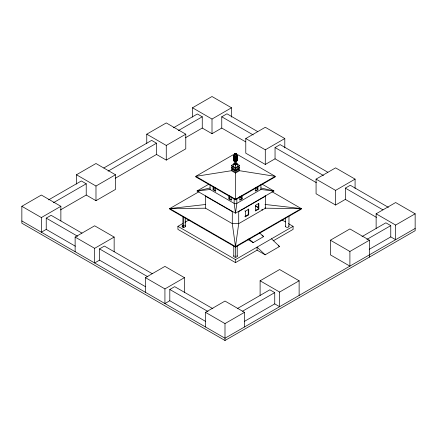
<?xml version="1.0" encoding="UTF-8"?>
<svg xmlns="http://www.w3.org/2000/svg" width="437" height="437" viewBox="0 0 437 437"><rect width="100%" height="100%" fill="white"/><g stroke="black" fill="none" stroke-linecap="round" stroke-linejoin="round"><path stroke-width="0.66" d="M236.996 255.716A1.726 0.994 0 0 1 235.499 257.207L235.499 246.566L238.711 223.64L238.711 211.655L265.456 196.213L264.969 195.934M185.479 218.134L185.425 226.579L184.643 227.191L182.917 227.207A1.726 0.994 0 0 1 182.032 226.355L182.082 226.098A1.726 0.994 0 0 1 182.513 225.645M376.131 228.442L376.131 213.802L395.643 202.539L415.15 213.802L415.15 230.698L224.995 340.483L21.85 223.198L21.85 206.302L41.357 195.039L60.869 206.302L60.869 220.947M76.47 184.086L76.47 174.767L95.982 163.504L115.488 174.767L115.488 189.412L95.982 200.676L86.226 195.044L60.475 209.907M146.761 143.505L146.761 134.186L166.268 122.923L185.78 134.186L185.78 148.831L166.268 160.095L156.512 154.463L115.182 178.323M192.498 117.1L192.498 107.781L212.005 96.517L231.517 107.781L231.517 117.1M48.578 199.884L81.348 180.962L86.226 183.78L86.226 195.044M103.809 167.994L151.639 140.381L156.512 143.199L156.512 154.463M173.478 127.773L197.377 113.975L202.255 116.794L202.255 128.057L185.348 137.813M53.456 202.697L86.226 183.78M108.097 171.151L156.512 143.199M178.356 130.587L202.255 116.794M21.85 206.302L41.357 217.566L60.869 206.302M76.47 174.767L95.982 186.031L115.488 174.767M146.761 134.186L166.268 145.45L185.78 134.186M192.498 107.781L212.005 119.044L231.517 107.781M75.355 246.206L46.235 229.392L46.235 218.129L51.113 215.315L81.976 233.134M245.638 141.839L221.761 128.057L221.761 116.794L226.95 113.795L257.754 131.646M46.235 229.392L41.357 232.211L41.357 217.566M202.255 128.057L212.005 133.689L221.761 128.057M75.131 251.707L75.131 237.067L94.643 225.803L114.15 237.067L114.15 251.707M316.377 182.682L275.048 158.817L265.292 164.449L245.78 153.185L245.78 138.545L265.292 127.282L284.798 138.545L284.798 147.864M234.527 155.791L234.527 153.846L235.499 153.283L236.477 153.846L236.477 155.791M235.991 154.665L237.449 155.791L235.499 156.916L233.549 155.791L235.013 154.665M234.527 153.846L235.499 154.408L236.477 153.846M233.549 155.791L235.013 154.944M233.549 155.506L235.499 156.637L237.449 155.506M236.477 157.407L237.449 158.254L235.499 159.379L233.549 158.254L234.527 157.407M235.499 157.883L237.449 156.757L235.499 158.167L233.549 156.757L235.499 157.883L235.499 164.569L234.527 164.006L234.527 160.854M237.449 157.97L235.499 159.101L233.549 157.97M233.549 165.694L233.549 164.006L235.013 163.159M236.073 163.422L239.52 165.41L239.52 166.251L235.499 168.573L231.479 166.251L231.479 165.41L234.926 163.422M235.499 164.569L236.477 164.006L236.477 160.854M233.549 164.006L235.499 165.131L237.449 164.006L237.449 165.694M237.799 166.617L239.52 167.611L239.52 168.453L235.499 170.774L231.479 168.453L231.479 167.611L233.205 166.617M75.131 237.067L94.643 248.331L114.15 237.067M245.78 138.545L265.292 149.809L284.798 138.545M231.479 170.709L195.809 176.34L235.499 199.256L275.195 176.34L235.499 153.42L195.809 176.34L195.809 176.903L235.499 199.818L275.195 176.903L275.195 176.34L239.52 170.709L235.499 173.03L231.479 170.709L231.479 169.862L233.205 168.868M231.479 165.41L235.499 167.732L239.52 165.41M208.7 184.256L197.049 190.98L235.499 213.18L273.95 190.98L262.298 184.256M231.479 167.611L235.499 169.933L239.52 167.611M145.576 286.748L99.521 260.157L99.521 248.893L104.399 246.075L152.223 273.688M275.048 158.817L275.048 147.553L280.133 144.62L327.87 172.282M271.907 191.646L301.262 208.596L301.262 209.159L235.499 247.129L169.736 209.159L169.736 208.596L199.097 191.646M233.549 169.862L235.499 170.987L237.449 169.862M231.479 169.862L235.499 172.183L239.52 169.862L239.52 170.709M213.469 189.429L215.785 188.096M213.098 189.827L213.584 189.549L215.851 190.854L215.359 191.133L213.098 189.827L213.098 186.501M99.521 260.157L94.643 262.97L94.643 248.331M271.492 238.804L279.543 246.495L265.15 254.809L257.093 250.161L235.499 262.626L177.919 229.381L177.919 226.339L182.617 223.624M184.971 222.269L189.079 219.893M229.048 197.125L230.146 196.492M228.895 195.623L228.895 198.95L229.381 198.666L231.643 199.971M239.918 199.649L241.612 198.671L242.098 198.955L242.098 195.623M255.159 190.849L257.42 189.543L257.906 189.827L257.906 186.501M242.098 198.955L239.842 200.255L239.842 196.929M257.906 189.827L255.65 191.133L255.65 187.801M260.916 187.959L273.95 190.98L260.916 189.494L236.832 203.402L234.172 203.402L210.082 189.494L197.049 190.98L210.082 187.959M244.84 210.913L245.326 211.191L248.74 209.219L248.74 214.851L245.326 216.823L244.84 216.544L248.254 214.572L248.74 214.851M264.969 204.773L265.456 204.494L301.262 208.596L235.499 246.566L169.736 208.596L205.543 204.494M255.508 210.383L258.354 208.739L258.841 209.023L258.841 203.391L255.427 205.363L255.427 210.995L258.841 209.023M145.423 292.287L145.423 277.648L164.929 266.384L184.441 277.648L184.441 292.287M376.481 217.38L345.334 199.398L335.578 205.029L316.071 193.766L316.071 179.126L335.578 167.863L355.084 179.126L355.084 188.44M145.423 277.648L164.929 288.912L184.441 277.648M316.071 179.126L335.578 190.39L355.084 179.126M205.658 321.435L169.807 300.738L169.807 289.474L174.685 286.656L212.89 308.713M345.334 199.398L345.334 188.134L350.288 185.272L388.417 207.373M247.954 239.585L253.209 242.622L263.702 236.559L259.327 232.768M177.919 226.339L235.499 259.583L293.085 226.339L293.085 229.381L273.24 240.836M169.807 300.738L164.929 303.551L164.929 288.912M205.483 326.969L205.483 312.324L224.995 301.06L244.502 312.324L244.502 326.969M260.108 295.428L260.108 280.789L279.614 269.525L299.127 280.789L299.127 295.428M369.412 240.208L349.9 251.472L349.9 266.117L330.394 254.853L330.394 240.208L349.9 228.944L369.412 240.208L369.412 257.103M237.673 308.38L269.858 289.797L274.736 292.615L274.736 303.879L244.305 321.446M361.989 236.608L385.887 222.81L390.765 225.629L390.765 236.892L369.199 249.341M242.551 311.199L274.736 292.615M366.867 239.427L390.765 225.629M205.483 312.324L224.995 323.588L244.502 312.324M260.108 280.789L279.614 292.053L299.127 280.789M376.131 213.802L395.643 225.066L415.15 213.802M415.15 228.442L224.995 338.233L21.85 220.947M169.736 208.596L205.543 208.198L232.293 223.64L238.711 223.64L265.456 208.198L301.262 208.596M221.761 116.794L253.209 134.946M275.048 147.553L323.462 175.51M345.334 188.134L382.949 209.853M390.765 236.892L395.643 239.705L395.643 225.066M235.991 154.944L237.449 155.791M236.477 156.195L237.449 156.757M235.991 163.159L237.449 164.006M237.799 168.868L239.52 169.862M255.732 187.784L257.491 188.8M330.394 240.208L349.9 251.472M264.969 207.919L265.456 208.198L265.456 195.836M281.92 219.893L285.443 221.93M288.382 223.624L293.085 226.339M240.066 196.874L241.24 197.551M255.935 206.035L258.283 207.389M262.08 209.585L262.571 209.864M239.76 196.978L242.082 198.322M255.448 206.035L258.354 207.712M261.839 209.722L262.326 210.006M228.895 198.95L231.157 200.255L231.157 196.929M238.225 211.371L238.711 211.655M205.543 196.213L232.293 211.655L232.293 223.64L235.499 246.566M261.949 235.548L263.702 236.559M278.391 245.834L279.543 246.495M254.858 235.264L255.345 235.543M274.736 303.879L279.614 306.692L279.614 292.053M46.235 218.129L77.682 236.286M99.521 248.893L147.935 276.845M169.807 289.474L208.012 311.532M184.971 225.634L185.479 226.322M248.833 238.826L253.209 242.622M265.15 254.809L257.093 247.118L257.093 250.161M335.578 190.39L335.578 205.029M288.972 216.102L288.972 226.339M285.525 218.15L285.525 226.339M265.292 149.809L265.292 164.449M260.916 184.66L260.916 189.494M258.354 203.735L258.354 208.739M257.42 186.883L257.42 189.543M248.254 208.941L248.254 214.572M245.326 211.191L245.326 216.823M241.612 196.011L241.612 198.671M237.225 245.976L237.225 256.213M236.832 198.84L236.832 203.402L235.499 213.18L234.172 203.402L234.172 198.78M236.477 156.402L236.477 157.659M236.477 158.254L236.477 158.899M236.477 159.532L236.477 160.193M235.499 154.408L235.499 156.353M235.499 156.637L235.499 157.599M235.499 165.131L235.499 166.819M235.499 167.732L235.499 169.032M235.499 169.933L235.499 170.987M235.499 172.183L235.499 199.818M235.499 259.583L235.499 262.626M234.527 156.402L234.527 157.036M234.527 158.254L234.527 158.899M234.527 159.532L234.527 160.193M233.779 245.976L233.779 256.213M229.381 196.005L229.381 198.666M224.995 323.588L224.995 340.483M215.359 187.806L215.359 191.133M213.584 186.883L213.584 189.549M212.005 119.044L212.005 133.689M210.082 184.933L210.082 189.494M205.543 195.836L205.543 208.198M183.78 217.096L183.78 227.333L182.917 227.207L182.917 216.293M166.268 145.45L166.268 160.095M95.982 186.031L95.982 200.676M235.499 257.207A1.726 0.994 0 0 1 234.008 255.716M288.742 225.842A1.726 0.994 0 0 1 287.47 227.327A1.726 0.994 0 0 1 285.579 226.082M182.868 225.487A1.726 0.994 0 0 1 184.174 225.372M237.449 156.124L235.499 157.249L233.549 156.124L233.549 156.402L235.499 157.528L237.449 156.124M237.449 157.375L235.499 158.505L233.549 157.375L233.549 157.659L235.499 158.784L237.449 157.375M237.449 158.615L235.499 159.74L233.549 158.615L233.549 158.899L235.499 160.024L237.449 158.615M237.449 159.248L235.499 160.374L233.549 159.248L233.549 159.532L235.499 160.658L237.449 159.248M237.449 159.909L235.499 161.035L233.549 159.909L233.549 160.193L235.499 161.319L237.449 159.909M237.449 160.57L235.499 161.701L233.549 160.57L233.549 160.854L235.499 161.98L237.449 160.57"/></g></svg>
